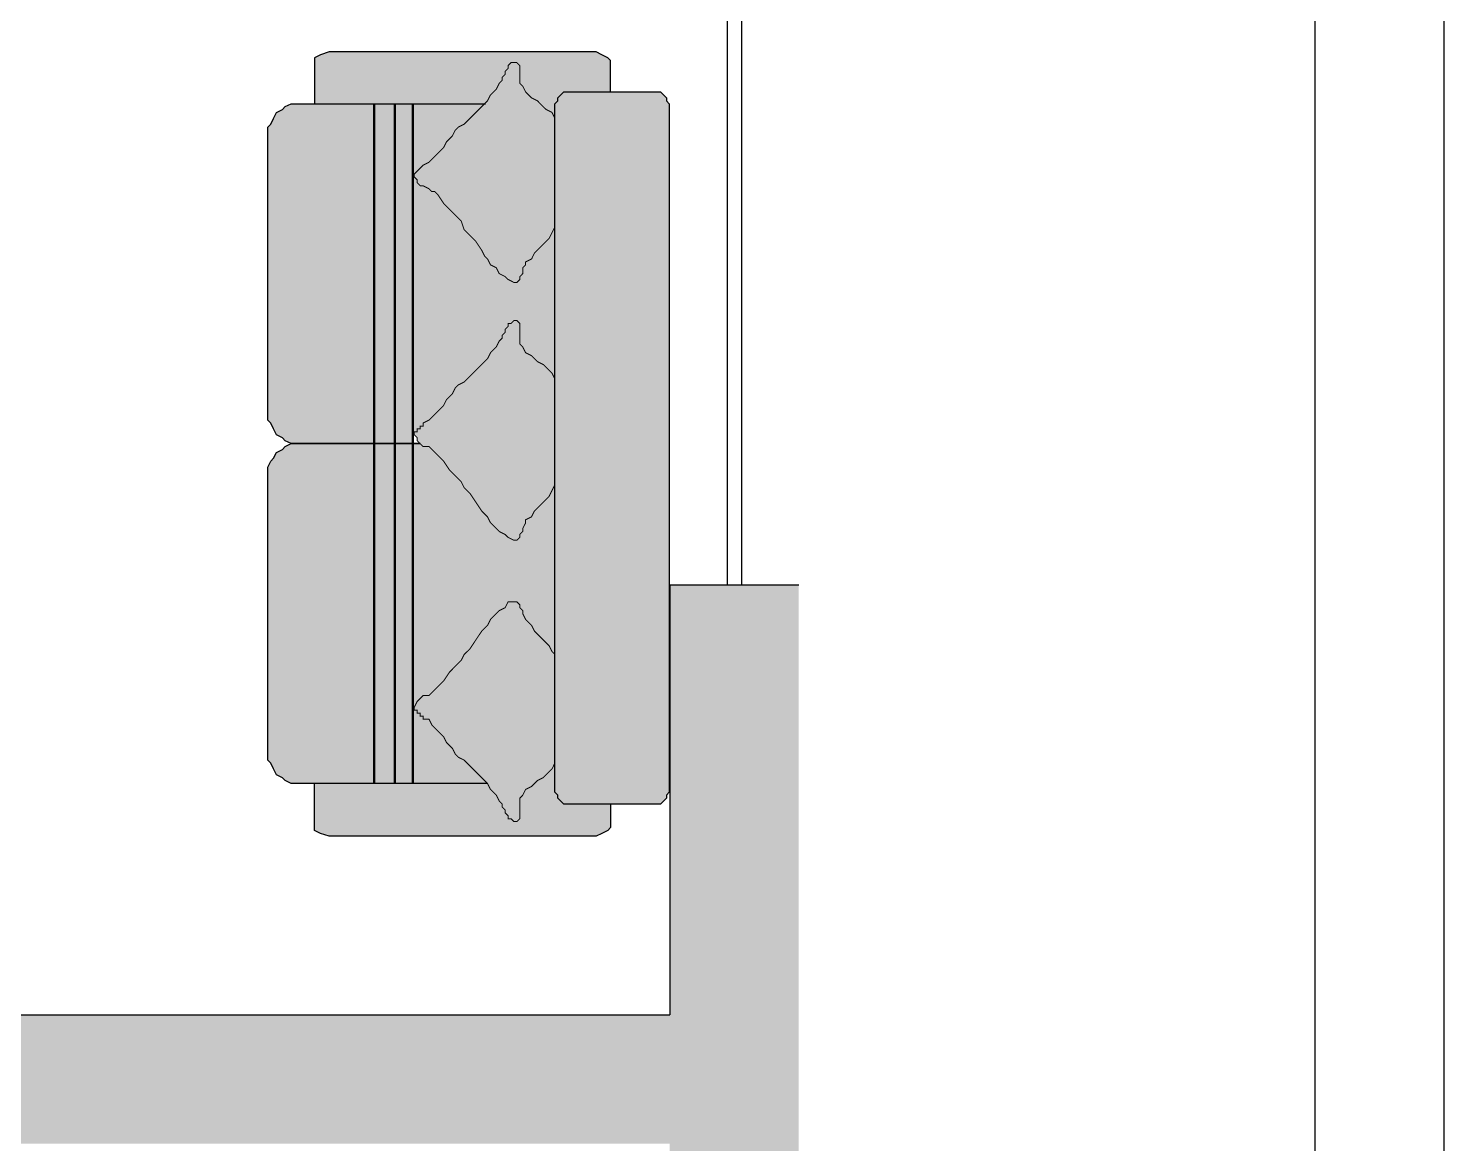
# Model space of a CAD drawing. Extents: x 11 to 612, y 7 to 1092.
# Drawn here: x 511.8 to 610.5, y 503.6 to 581.4 of the extents above; entities that cross this region are included whole.
import ezdxf

# ---------------------------------------------------------------- set-up
doc = ezdxf.new("R2010")
doc.units = 0
doc.header["$MEASUREMENT"] = 0
for name, color, linetype in [('FURNITURE', 44, 'CONTINUOUS'), ('LINE', 7, 'CONTINUOUS'), ('WALLS', 7, 'CONTINUOUS'), ('WINDOWS', 140, 'CONTINUOUS')]:
    doc.layers.add(name, color=color, linetype=linetype)

# ---------------------------------------------------------------- blocks, each defined once
blk = doc.blocks.new('AFEDADSDF')
at = {"layer": 'FURNITURE'}
h = blk.add_hatch(color=251, dxfattribs=at)
h.dxf.hatch_style = 1
h.paths.add_polyline_path([(-12.753, 23.786), (-12.551, 23.988), (-12.348, 24.393), (-11.944, 24.798), (-11.741, 25.203), (-11.539, 25.405), (-11.539, 25.608), (-11.336, 25.81), (-11.336, 26.013), (-11.134, 26.215), (-11.134, 26.417), (-10.931, 26.62), (-10.729, 26.62), (-10.526, 26.62), (-10.324, 26.417), (-10.324, 26.215), (-10.324, 26.013), (-10.324, 25.608), (-10.324, 25.405), (-10.324, 25.203), (-10.122, 25), (-9.919, 24.596), (-9.514, 24.191), (-9.109, 23.988), (-8.705, 23.583), (-8.502, 23.381), (-8.097, 23.179), (-7.895, 22.774), (-7.895, 23.179), (-7.895, 23.381), (-7.895, 23.786), (-7.692, 23.988), (-7.692, 24.191), (-7.49, 24.393), (-7.288, 24.596), (-7.085, 24.596), (-4.049, 24.596), (-4.049, 26.759), (-4.251, 26.961), (-4.656, 27.164), (-5.061, 27.366), (-5.871, 27.366), (-22.672, 27.366), (-23.482, 27.366), (-24.089, 27.164), (-24.494, 26.961), (-24.494, 26.759), (-24.494, 23.786)])
h.paths.add_polyline_path([(0, 23.179), (0, 23.381), (0, 23.786), (-0.202, 23.988), (-0.202, 24.191), (-0.405, 24.393), (-0.607, 24.596), (-0.81, 24.596), (-7.085, 24.596), (-7.288, 24.596), (-7.49, 24.393), (-7.692, 24.191), (-7.692, 23.988), (-7.895, 23.786), (-7.895, 23.381), (-7.895, 23.179), (-7.895, -23.179), (-7.895, -23.381), (-7.895, -23.786), (-7.692, -23.988), (-7.692, -24.191), (-7.49, -24.393), (-7.288, -24.596), (-7.085, -24.596), (-0.81, -24.596), (-0.607, -24.596), (-0.405, -24.393), (-0.202, -24.191), (-0.202, -23.988), (0, -23.786), (0, -23.381), (0, -23.179)])
h.paths.add_polyline_path([(-5.871, -26.822), (-5.061, -26.822), (-4.656, -26.62), (-4.251, -26.417), (-4.049, -26.215), (-4.049, -24.596), (-7.085, -24.596), (-7.288, -24.596), (-7.49, -24.393), (-7.692, -24.191), (-7.692, -23.988), (-7.895, -23.786), (-7.895, -23.381), (-7.895, -23.179), (-7.895, -21.761), (-8.097, -22.166), (-8.502, -22.571), (-8.705, -22.774), (-9.109, -22.976), (-9.514, -23.381), (-9.919, -23.583), (-10.122, -23.988), (-10.324, -24.191), (-10.324, -24.596), (-10.324, -24.798), (-10.324, -25.203), (-10.324, -25.405), (-10.324, -25.608), (-10.526, -25.81), (-10.729, -25.81), (-10.931, -25.608), (-11.134, -25.608), (-11.134, -25.405), (-11.336, -25.203), (-11.336, -25), (-11.539, -24.798), (-11.539, -24.596), (-11.741, -24.393), (-11.944, -23.988), (-12.348, -23.583), (-12.551, -23.179), (-24.494, -23.179), (-24.494, -26.215), (-24.494, -26.417), (-24.089, -26.62), (-23.482, -26.822), (-22.672, -26.822)])
h = blk.add_hatch(color=52, dxfattribs=at)
h.dxf.hatch_style = 1
h.paths.add_polyline_path([(-7.895, 22.774), (-8.097, 23.179), (-8.502, 23.381), (-8.705, 23.583), (-9.109, 23.988), (-9.514, 24.191), (-9.919, 24.596), (-10.122, 25), (-10.324, 25.203), (-10.324, 25.405), (-10.324, 25.608), (-10.324, 26.013), (-10.324, 26.215), (-10.324, 26.417), (-10.526, 26.62), (-10.729, 26.62), (-10.931, 26.62), (-11.134, 26.417), (-11.134, 26.215), (-11.336, 26.013), (-11.336, 25.81), (-11.539, 25.608), (-11.539, 25.405), (-11.741, 25.203), (-11.944, 24.798), (-12.348, 24.393), (-12.551, 23.988), (-12.956, 23.583), (-13.361, 23.179), (-13.765, 22.774), (-14.17, 22.369), (-14.575, 22.166), (-14.778, 21.964), (-14.98, 21.559), (-15.385, 21.154), (-15.587, 20.749), (-15.992, 20.344), (-16.397, 19.94), (-16.599, 19.737), (-17.004, 19.535), (-17.207, 19.332), (-17.409, 19.13), (-17.612, 18.927), (-17.612, 18.725), (-17.409, 18.523), (-17.409, 18.32), (-17.207, 18.118), (-17.004, 18.118), (-16.599, 17.915), (-16.397, 17.713), (-16.195, 17.713), (-15.992, 17.51), (-15.587, 16.903), (-15.182, 16.498), (-14.778, 16.093), (-14.373, 15.689), (-14.17, 15.081), (-13.765, 14.676), (-13.361, 14.271), (-12.956, 13.664), (-12.753, 13.259), (-12.551, 13.057), (-12.348, 12.652), (-11.944, 12.45), (-11.741, 12.045), (-11.336, 11.842), (-11.134, 11.64), (-10.729, 11.437), (-10.526, 11.437), (-10.324, 11.64), (-10.324, 11.842), (-10.122, 12.045), (-10.122, 12.45), (-9.919, 12.652), (-9.919, 12.854), (-9.514, 13.057), (-9.312, 13.462), (-8.907, 13.867), (-8.705, 14.069), (-8.3, 14.474), (-8.097, 14.879), (-7.895, 15.284)])
h.paths.add_polyline_path([(-7.895, 4.757), (-8.097, 5.162), (-8.502, 5.567), (-8.705, 5.769), (-9.109, 5.972), (-9.514, 6.377), (-9.919, 6.579), (-10.122, 6.984), (-10.324, 7.186), (-10.324, 7.591), (-10.324, 7.794), (-10.324, 8.199), (-10.324, 8.401), (-10.324, 8.603), (-10.526, 8.806), (-10.729, 8.806), (-10.931, 8.603), (-11.134, 8.603), (-11.134, 8.401), (-11.336, 8.199), (-11.336, 7.996), (-11.539, 7.794), (-11.539, 7.591), (-11.741, 7.389), (-11.944, 6.984), (-12.348, 6.579), (-12.551, 6.174), (-12.956, 5.769), (-13.361, 5.364), (-13.765, 4.96), (-14.17, 4.555), (-14.575, 4.352), (-14.778, 4.15), (-14.98, 3.745), (-15.385, 3.34), (-15.587, 2.935), (-15.992, 2.53), (-16.397, 2.126), (-16.599, 1.923), (-17.004, 1.721), (-17.004, 1.518), (-17.207, 1.518), (-17.207, 1.316), (-17.409, 1.316), (-17.409, 1.113), (-17.612, 1.113), (-17.612, 0.911), (-17.409, 0.709), (-17.409, 0.506), (-17.207, 0.304), (-17.004, 0.101), (-16.599, 0.101), (-16.397, -0.101), (-16.195, -0.304), (-15.992, -0.506), (-15.587, -0.911), (-15.182, -1.518), (-14.778, -1.923), (-14.373, -2.328), (-14.17, -2.733), (-13.765, -3.138), (-13.361, -3.745), (-12.956, -4.352), (-12.753, -4.555), (-12.551, -4.757), (-12.348, -5.162), (-11.944, -5.567), (-11.741, -5.769), (-11.336, -5.972), (-11.134, -6.174), (-10.729, -6.377), (-10.526, -6.377), (-10.324, -6.174), (-10.324, -5.972), (-10.122, -5.769), (-10.122, -5.567), (-9.919, -5.162), (-9.919, -4.96), (-9.514, -4.757), (-9.312, -4.352), (-8.907, -3.947), (-8.705, -3.745), (-8.3, -3.34), (-8.097, -2.935), (-7.895, -2.53)])
h.paths.add_polyline_path([(-7.895, -14.271), (-8.097, -14.069), (-8.3, -13.664), (-8.705, -13.259), (-8.907, -13.057), (-9.312, -12.652), (-9.514, -12.247), (-9.919, -11.842), (-10.122, -11.437), (-10.122, -11.235), (-10.324, -11.033), (-10.324, -10.83), (-10.526, -10.628), (-10.729, -10.628), (-11.134, -10.628), (-11.336, -11.033), (-11.741, -11.235), (-11.944, -11.437), (-12.348, -11.842), (-12.551, -12.247), (-12.753, -12.45), (-12.956, -12.652), (-13.361, -13.259), (-13.765, -13.867), (-14.17, -14.271), (-14.373, -14.676), (-14.778, -15.081), (-15.182, -15.486), (-15.587, -16.093), (-15.992, -16.498), (-16.195, -16.701), (-16.397, -16.903), (-16.599, -17.106), (-17.004, -17.106), (-17.207, -17.308), (-17.409, -17.51), (-17.612, -17.915), (-17.612, -18.118), (-17.409, -18.118), (-17.409, -18.32), (-17.207, -18.32), (-17.207, -18.523), (-17.004, -18.523), (-17.004, -18.725), (-16.599, -18.725), (-16.397, -19.13), (-15.992, -19.535), (-15.587, -19.94), (-15.385, -20.344), (-14.98, -20.749), (-14.778, -21.154), (-14.575, -21.357), (-14.17, -21.559), (-13.765, -21.964), (-13.361, -22.369), (-12.956, -22.774), (-12.551, -23.179), (-12.348, -23.583), (-11.944, -23.988), (-11.741, -24.393), (-11.539, -24.596), (-11.539, -24.798), (-11.336, -25), (-11.336, -25.203), (-11.134, -25.405), (-11.134, -25.608), (-10.931, -25.608), (-10.729, -25.81), (-10.526, -25.81), (-10.324, -25.608), (-10.324, -25.405), (-10.324, -25.203), (-10.324, -24.798), (-10.324, -24.596), (-10.324, -24.191), (-10.122, -23.988), (-9.919, -23.583), (-9.514, -23.381), (-9.109, -22.976), (-8.705, -22.774), (-8.502, -22.571), (-8.097, -22.166), (-7.895, -21.761)])
h = blk.add_hatch(color=251, dxfattribs=at)
h.dxf.hatch_style = 1
h.paths.add_polyline_path([(-20.417, 23.786), (-25.709, 23.786), (-26.114, 23.786), (-26.519, 23.583), (-26.721, 23.381), (-27.126, 23.179), (-27.328, 22.774), (-27.531, 22.369), (-27.733, 22.166), (-27.733, 21.559), (-27.733, 2.53), (-27.733, 1.923), (-27.531, 1.721), (-27.328, 1.316), (-27.126, 0.911), (-26.721, 0.709), (-26.519, 0.506), (-26.114, 0.304), (-25.709, 0.304), (-20.417, 0.304)])
h.paths.add_polyline_path([(-18.985, 23.786), (-20.348, 23.786), (-20.348, 0.304), (-18.985, 0.304)])
h.paths.add_polyline_path([(-17.739, 23.786), (-18.916, 23.786), (-18.916, 0.304), (-17.739, 0.304)])
h.paths.add_polyline_path([(-11.741, 12.045), (-11.944, 12.45), (-12.348, 12.652), (-12.551, 13.057), (-12.753, 13.259), (-12.956, 13.664), (-13.361, 14.271), (-13.765, 14.676), (-14.17, 15.081), (-14.373, 15.689), (-14.778, 16.093), (-15.182, 16.498), (-15.587, 16.903), (-15.992, 17.51), (-16.195, 17.713), (-16.397, 17.713), (-16.599, 17.915), (-17.004, 18.118), (-17.207, 18.118), (-17.409, 18.32), (-17.409, 18.523), (-17.612, 18.725), (-17.612, 18.927), (-17.409, 19.13), (-17.207, 19.332), (-17.004, 19.535), (-16.599, 19.737), (-16.397, 19.94), (-15.992, 20.344), (-15.587, 20.749), (-15.385, 21.154), (-14.98, 21.559), (-14.778, 21.964), (-14.575, 22.166), (-14.17, 22.369), (-13.765, 22.774), (-13.361, 23.179), (-12.956, 23.583), (-12.753, 23.786), (-17.67, 23.786), (-17.67, 1.113), (-17.409, 1.113), (-17.409, 1.316), (-17.207, 1.316), (-17.207, 1.518), (-17.004, 1.518), (-17.004, 1.721), (-16.599, 1.923), (-16.397, 2.126), (-15.992, 2.53), (-15.587, 2.935), (-15.385, 3.34), (-14.98, 3.745), (-14.778, 4.15), (-14.575, 4.352), (-14.17, 4.555), (-13.765, 4.96), (-13.361, 5.364), (-12.956, 5.769), (-12.551, 6.174), (-12.348, 6.579), (-11.944, 6.984), (-11.741, 7.389), (-11.539, 7.591), (-11.539, 7.794), (-11.336, 7.996), (-11.336, 8.199), (-11.134, 8.401), (-11.134, 8.603), (-10.931, 8.603), (-10.729, 8.806), (-10.526, 8.806), (-10.324, 8.603), (-10.324, 8.401), (-10.324, 8.199), (-10.324, 7.794), (-10.324, 7.591), (-10.324, 7.186), (-10.122, 6.984), (-9.919, 6.579), (-9.514, 6.377), (-9.109, 5.972), (-8.705, 5.769), (-8.502, 5.567), (-8.097, 5.162), (-7.895, 4.757), (-7.895, 15.284), (-8.097, 14.879), (-8.3, 14.474), (-8.705, 14.069), (-8.907, 13.867), (-9.312, 13.462), (-9.514, 13.057), (-9.919, 12.854), (-9.919, 12.652), (-10.122, 12.45), (-10.122, 12.045), (-10.324, 11.842), (-10.324, 11.64), (-10.526, 11.437), (-10.729, 11.437), (-11.134, 11.64), (-11.336, 11.842)])
h.paths.add_polyline_path([(-7.895, -2.53), (-8.097, -2.935), (-8.3, -3.34), (-8.705, -3.745), (-8.907, -3.947), (-9.312, -4.352), (-9.514, -4.757), (-9.919, -4.96), (-9.919, -5.162), (-10.122, -5.567), (-10.122, -5.769), (-10.324, -5.972), (-10.324, -6.174), (-10.526, -6.377), (-10.729, -6.377), (-11.134, -6.174), (-11.336, -5.972), (-11.741, -5.769), (-11.944, -5.567), (-12.348, -5.162), (-12.551, -4.757), (-12.753, -4.555), (-12.956, -4.352), (-13.361, -3.745), (-13.765, -3.138), (-14.17, -2.733), (-14.373, -2.328), (-14.778, -1.923), (-15.182, -1.518), (-15.587, -0.911), (-15.992, -0.506), (-16.195, -0.304), (-16.397, -0.101), (-16.599, 0.101), (-17.004, 0.101), (-17.207, 0.304), (-17.67, 0.304), (-17.67, -18.118), (-17.612, -18.118), (-17.612, -17.915), (-17.409, -17.51), (-17.207, -17.308), (-17.004, -17.106), (-16.599, -17.106), (-16.397, -16.903), (-16.195, -16.701), (-15.992, -16.498), (-15.587, -16.093), (-15.182, -15.486), (-14.778, -15.081), (-14.373, -14.676), (-14.17, -14.271), (-13.765, -13.867), (-13.361, -13.259), (-12.956, -12.652), (-12.753, -12.45), (-12.551, -12.247), (-12.348, -11.842), (-11.944, -11.437), (-11.741, -11.235), (-11.336, -11.033), (-11.134, -10.628), (-10.729, -10.628), (-10.526, -10.628), (-10.324, -10.83), (-10.324, -11.033), (-10.122, -11.235), (-10.122, -11.437), (-9.919, -11.842), (-9.514, -12.247), (-9.312, -12.652), (-8.907, -13.057), (-8.705, -13.259), (-8.3, -13.664), (-8.097, -14.069), (-7.895, -14.271)])
h.paths.add_polyline_path([(-13.361, -22.369), (-13.765, -21.964), (-14.17, -21.559), (-14.575, -21.357), (-14.778, -21.154), (-14.98, -20.749), (-15.385, -20.344), (-15.587, -19.94), (-15.992, -19.535), (-16.397, -19.13), (-16.599, -18.725), (-17.004, -18.725), (-17.004, -18.523), (-17.207, -18.523), (-17.207, -18.32), (-17.409, -18.32), (-17.409, -18.118), (-17.67, -18.118), (-17.67, -23.179), (-12.551, -23.179), (-12.956, -22.774)])
h.paths.add_polyline_path([(-17.739, 0.304), (-18.916, 0.304), (-18.916, -23.179), (-17.739, -23.179)])
h.paths.add_polyline_path([(-18.985, 0.304), (-20.348, 0.304), (-20.348, -23.179), (-18.985, -23.179)])
h = blk.add_hatch(color=251, dxfattribs=at)
h.dxf.hatch_style = 1
h.paths.add_polyline_path([(-20.417, 0.304), (-25.709, 0.304), (-26.114, 0.304), (-26.519, 0.101), (-26.721, -0.101), (-27.126, -0.304), (-27.328, -0.709), (-27.531, -0.911), (-27.733, -1.316), (-27.733, -1.923), (-27.733, -20.952), (-27.733, -21.559), (-27.531, -21.761), (-27.328, -22.166), (-27.126, -22.571), (-26.721, -22.774), (-26.519, -22.976), (-26.114, -23.179), (-25.709, -23.179), (-20.417, -23.179)])
at = {"layer": 'FURNITURE', "color": 7}
for p, q in [((-24.089, 27.164), (-24.494, 26.961)), ((-24.494, 26.961), (-24.494, 26.759)), ((-24.494, 26.759), (-24.494, 23.786)), ((-23.482, 27.366), (-24.089, 27.164)), ((-22.672, 27.366), (-23.482, 27.366)), ((-5.871, 27.366), (-22.672, 27.366)), ((-5.061, 27.366), (-5.871, 27.366)), ((-4.656, 27.164), (-5.061, 27.366)), ((-4.251, 26.961), (-4.656, 27.164)), ((-4.049, 26.759), (-4.251, 26.961)), ((-4.049, 24.596), (-4.049, 26.759)), ((-7.49, 24.393), (-7.288, 24.596)), ((-7.288, 24.596), (-7.085, 24.596)), ((-7.085, 24.596), (-0.81, 24.596)), ((-0.81, 24.596), (-0.607, 24.596)), ((-0.607, 24.596), (-0.405, 24.393)), ((-26.721, 23.381), (-26.519, 23.583)), ((-26.519, 23.583), (-26.114, 23.786)), ((-26.114, 23.786), (-25.709, 23.786)), ((-25.709, 23.786), (-12.689, 23.786)), ((-20.417, -23.179), (-20.417, 23.786)), ((-20.348, -23.179), (-20.348, 23.786)), ((-18.985, -23.179), (-18.985, 23.786)), ((-18.916, -23.179), (-18.916, 23.786)), ((-17.739, -23.179), (-17.739, 23.786)), ((-17.67, -23.179), (-17.67, 23.786)), ((-7.895, 23.786), (-7.692, 23.988)), ((-7.895, 23.381), (-7.895, 23.786)), ((-7.692, 24.191), (-7.49, 24.393)), ((-7.692, 23.988), (-7.692, 24.191)), ((-7.49, 24.393), (-7.49, 24.393)), ((-0.405, 24.393), (-0.405, 24.393)), ((-0.405, 24.393), (-0.202, 24.191)), ((-0.202, 24.191), (-0.202, 23.988)), ((-0.202, 23.988), (0, 23.786)), ((0, 23.786), (0, 23.381)), ((-27.531, 22.369), (-27.328, 22.774)), ((-27.328, 22.774), (-27.126, 23.179)), ((-27.126, 23.179), (-26.721, 23.381)), ((-7.895, 23.179), (-7.895, 23.381)), ((-7.895, -23.179), (-7.895, 23.179)), ((0, 23.381), (0, 23.179)), ((0, 23.179), (0, -23.179)), ((-27.733, 22.166), (-27.531, 22.369)), ((-27.733, 21.559), (-27.733, 22.166)), ((-27.733, 2.53), (-27.733, 21.559)), ((-27.733, 1.923), (-27.733, 2.53)), ((-27.531, 1.721), (-27.733, 1.923)), ((-27.328, 1.316), (-27.531, 1.721)), ((-27.126, 0.911), (-27.328, 1.316)), ((-26.721, 0.709), (-27.126, 0.911)), ((-26.519, 0.506), (-26.721, 0.709)), ((-26.721, -0.101), (-26.519, 0.101)), ((-26.114, 0.304), (-26.519, 0.506)), ((-26.519, 0.101), (-26.114, 0.304)), ((-25.709, 0.304), (-26.114, 0.304)), ((-26.114, 0.304), (-25.709, 0.304)), ((-17.207, 0.304), (-25.709, 0.304)), ((-25.709, 0.304), (-17.207, 0.304)), ((-27.733, -1.316), (-27.531, -0.911)), ((-27.531, -0.911), (-27.328, -0.709)), ((-27.328, -0.709), (-27.126, -0.304)), ((-27.126, -0.304), (-26.721, -0.101)), ((-27.733, -1.923), (-27.733, -1.316)), ((-27.733, -20.952), (-27.733, -1.923)), ((-27.733, -21.559), (-27.733, -20.952)), ((-27.531, -21.761), (-27.733, -21.559)), ((-27.328, -22.166), (-27.531, -21.761)), ((-27.126, -22.571), (-27.328, -22.166)), ((-26.721, -22.774), (-27.126, -22.571)), ((-26.519, -22.976), (-26.721, -22.774)), ((-26.114, -23.179), (-26.519, -22.976)), ((-25.709, -23.179), (-26.114, -23.179)), ((-12.551, -23.179), (-25.709, -23.179)), ((-24.494, -26.215), (-24.494, -23.179)), ((-7.895, -23.381), (-7.895, -23.179)), ((-7.895, -23.786), (-7.895, -23.381)), ((0, -23.179), (0, -23.381)), ((0, -23.381), (0, -23.786)), ((-7.692, -23.988), (-7.895, -23.786)), ((-7.692, -24.191), (-7.692, -23.988)), ((-7.49, -24.393), (-7.692, -24.191)), ((-7.288, -24.596), (-7.49, -24.393)), ((-7.49, -24.393), (-7.49, -24.393)), ((-0.405, -24.393), (-0.607, -24.596)), ((-0.202, -24.191), (-0.405, -24.393)), ((-0.405, -24.393), (-0.405, -24.393)), ((0, -23.786), (-0.202, -23.988)), ((-0.202, -23.988), (-0.202, -24.191)), ((-7.085, -24.596), (-7.288, -24.596)), ((-0.81, -24.596), (-7.085, -24.596)), ((-4.049, -24.596), (-4.049, -26.215)), ((-0.607, -24.596), (-0.81, -24.596)), ((-24.494, -26.417), (-24.494, -26.215)), ((-4.049, -26.215), (-4.251, -26.417)), ((-24.089, -26.62), (-24.494, -26.417)), ((-23.482, -26.822), (-24.089, -26.62)), ((-22.672, -26.822), (-23.482, -26.822)), ((-5.871, -26.822), (-22.672, -26.822)), ((-5.061, -26.822), (-5.871, -26.822)), ((-4.656, -26.62), (-5.061, -26.822)), ((-4.251, -26.417), (-4.656, -26.62))]:
    blk.add_line(p, q, dxfattribs=at)
at = {"layer": 'FURNITURE', "color": 7, "const_width": 0.069}
for points in [[(-17.004, 19.535), (-16.599, 19.737), (-16.397, 19.94), (-15.992, 20.344), (-15.587, 20.749), (-15.385, 21.154), (-14.98, 21.559), (-14.778, 21.964), (-14.575, 22.166), (-14.17, 22.369), (-13.765, 22.774), (-13.361, 23.179), (-12.956, 23.583), (-12.551, 23.988), (-12.348, 24.393), (-11.944, 24.798), (-11.741, 25.203), (-11.539, 25.405), (-11.539, 25.608), (-11.336, 25.81), (-11.336, 26.013), (-11.134, 26.215), (-11.134, 26.417), (-10.931, 26.62), (-10.729, 26.62), (-10.526, 26.62), (-10.324, 26.417), (-10.324, 26.215), (-10.324, 26.013), (-10.324, 25.608), (-10.324, 25.405), (-10.324, 25.203), (-10.122, 25), (-9.919, 24.596), (-9.514, 24.191), (-9.109, 23.988), (-8.705, 23.583), (-8.502, 23.381), (-8.097, 23.179), (-7.895, 22.774), (-7.895, 22.166), (-7.895, 15.689), (-7.895, 15.284), (-8.097, 14.879), (-8.3, 14.474), (-8.705, 14.069), (-8.907, 13.867), (-9.312, 13.462), (-9.514, 13.057), (-9.919, 12.854), (-9.919, 12.652), (-10.122, 12.45), (-10.122, 12.045), (-10.324, 11.842), (-10.324, 11.64), (-10.526, 11.437), (-10.526, 11.437), (-10.729, 11.437), (-11.134, 11.64), (-11.336, 11.842), (-11.741, 12.045), (-11.944, 12.45), (-12.348, 12.652), (-12.551, 13.057), (-12.753, 13.259), (-12.956, 13.664), (-13.361, 14.271), (-13.765, 14.676), (-14.17, 15.081), (-14.373, 15.689), (-14.778, 16.093), (-15.182, 16.498), (-15.587, 16.903), (-15.992, 17.51), (-16.195, 17.713), (-16.397, 17.713), (-16.599, 17.915), (-17.004, 18.118), (-17.207, 18.118), (-17.409, 18.32), (-17.409, 18.523), (-17.612, 18.725), (-17.612, 18.725), (-17.612, 18.927), (-17.409, 19.13), (-17.409, 19.13), (-17.207, 19.332), (-17.207, 19.332), (-17.004, 19.535), (-17.004, 19.535)], [(-17.004, 1.721), (-16.599, 1.923), (-16.397, 2.126), (-15.992, 2.53), (-15.587, 2.935), (-15.385, 3.34), (-14.98, 3.745), (-14.778, 4.15), (-14.575, 4.352), (-14.17, 4.555), (-13.765, 4.96), (-13.361, 5.364), (-12.956, 5.769), (-12.551, 6.174), (-12.348, 6.579), (-11.944, 6.984), (-11.741, 7.389), (-11.539, 7.591), (-11.539, 7.794), (-11.336, 7.996), (-11.336, 8.199), (-11.134, 8.401), (-11.134, 8.603), (-10.931, 8.603), (-10.729, 8.806), (-10.526, 8.806), (-10.324, 8.603), (-10.324, 8.401), (-10.324, 8.199), (-10.324, 7.794), (-10.324, 7.591), (-10.324, 7.186), (-10.122, 6.984), (-9.919, 6.579), (-9.514, 6.377), (-9.109, 5.972), (-8.705, 5.769), (-8.502, 5.567), (-8.097, 5.162), (-7.895, 4.757), (-7.895, 4.352), (-7.895, -2.328), (-7.895, -2.53), (-8.097, -2.935), (-8.3, -3.34), (-8.705, -3.745), (-8.907, -3.947), (-9.312, -4.352), (-9.514, -4.757), (-9.919, -4.96), (-9.919, -5.162), (-10.122, -5.567), (-10.122, -5.769), (-10.324, -5.972), (-10.324, -6.174), (-10.526, -6.377), (-10.526, -6.377), (-10.729, -6.377), (-11.134, -6.174), (-11.336, -5.972), (-11.741, -5.769), (-11.944, -5.567), (-12.348, -5.162), (-12.551, -4.757), (-12.753, -4.555), (-12.956, -4.352), (-13.361, -3.745), (-13.765, -3.138), (-14.17, -2.733), (-14.373, -2.328), (-14.778, -1.923), (-15.182, -1.518), (-15.587, -0.911), (-15.992, -0.506), (-16.195, -0.304), (-16.397, -0.101), (-16.599, 0.101), (-17.004, 0.101), (-17.207, 0.304), (-17.409, 0.506), (-17.409, 0.709), (-17.612, 0.911), (-17.612, 0.911), (-17.612, 1.113), (-17.409, 1.113), (-17.409, 1.316), (-17.207, 1.316), (-17.207, 1.518), (-17.004, 1.518), (-17.004, 1.721)], [(-17.004, -18.725), (-16.599, -18.725), (-16.397, -19.13), (-15.992, -19.535), (-15.587, -19.94), (-15.385, -20.344), (-14.98, -20.749), (-14.778, -21.154), (-14.575, -21.357), (-14.17, -21.559), (-13.765, -21.964), (-13.361, -22.369), (-12.956, -22.774), (-12.551, -23.179), (-12.348, -23.583), (-11.944, -23.988), (-11.741, -24.393), (-11.539, -24.596), (-11.539, -24.798), (-11.336, -25), (-11.336, -25.203), (-11.134, -25.405), (-11.134, -25.608), (-10.931, -25.608), (-10.729, -25.81), (-10.526, -25.81), (-10.324, -25.608), (-10.324, -25.405), (-10.324, -25.203), (-10.324, -24.798), (-10.324, -24.596), (-10.324, -24.191), (-10.122, -23.988), (-9.919, -23.583), (-9.514, -23.381), (-9.109, -22.976), (-8.705, -22.774), (-8.502, -22.571), (-8.097, -22.166), (-7.895, -21.761), (-7.895, -21.357), (-7.895, -14.676), (-7.895, -14.271), (-8.097, -14.069), (-8.3, -13.664), (-8.705, -13.259), (-8.907, -13.057), (-9.312, -12.652), (-9.514, -12.247), (-9.919, -11.842), (-9.919, -11.842), (-10.122, -11.437), (-10.122, -11.235), (-10.324, -11.033), (-10.324, -10.83), (-10.526, -10.628), (-10.526, -10.628), (-10.729, -10.628), (-11.134, -10.628), (-11.336, -11.033), (-11.741, -11.235), (-11.944, -11.437), (-12.348, -11.842), (-12.551, -12.247), (-12.753, -12.45), (-12.956, -12.652), (-13.361, -13.259), (-13.765, -13.867), (-14.17, -14.271), (-14.373, -14.676), (-14.778, -15.081), (-15.182, -15.486), (-15.587, -16.093), (-15.992, -16.498), (-16.195, -16.701), (-16.397, -16.903), (-16.599, -17.106), (-17.004, -17.106), (-17.207, -17.308), (-17.409, -17.51), (-17.409, -17.51), (-17.612, -17.915), (-17.612, -17.915), (-17.612, -18.118), (-17.409, -18.118), (-17.409, -18.32), (-17.207, -18.32), (-17.207, -18.523), (-17.004, -18.523), (-17.004, -18.725)]]:
    blk.add_lwpolyline(points, dxfattribs=at)

msp = doc.modelspace()

# ---------------------------------------------------------------- hatches: boundary and pattern name
at = {"layer": 'LINE'}
h = msp.add_hatch(color=6, dxfattribs=at)
h.paths.add_polyline_path([(402.025, 1042.08), (393.025, 1042.08), (393.025, 994.08), (349.525, 994.08), (349.525, 989.58), (406.525, 989.58), (406.525, 998.58), (402.025, 998.58)])
h.paths.add_polyline_path([(249.025, 845.58), (244.525, 845.58), (244.525, 724.08), (249.025, 724.08), (249.025, 787.08), (259.525, 787.08), (259.525, 791.58), (249.025, 791.58)], flags=17)
h.paths.add_polyline_path([(201.025, 269.58), (205.525, 269.58), (205.525, 278.58), (201.025, 278.58), (201.025, 355.08), (196.525, 355.08), (196.525, 245.58), (144.025, 245.58), (144.025, 236.58), (201.025, 236.58)])
h.paths.add_polyline_path([(64.525, 275.58), (55.525, 275.58), (55.525, 236.58), (82.525, 236.58), (82.525, 245.58), (64.525, 245.58)])
h.paths.add_polyline_path([(201.025, 439.08), (196.525, 439.08), (196.525, 410.58), (64.525, 410.58), (64.525, 451.08), (55.525, 451.08), (55.525, 371.58), (64.525, 371.58), (64.525, 401.58), (196.525, 401.58), (196.525, 397.08), (201.025, 397.08)])
h.paths.add_polyline_path([(205.525, 512.58), (64.525, 512.58), (64.525, 542.58), (55.525, 542.58), (55.525, 499.08), (64.525, 499.08), (64.525, 503.58), (196.525, 503.58), (196.525, 481.08), (201.025, 481.08), (201.025, 503.58), (205.525, 503.58)])
h.paths.add_polyline_path([(64.525, 713.58), (55.525, 713.58), (55.525, 638.58), (64.525, 638.58), (64.525, 668.58), (249.025, 668.58), (249.025, 682.08), (244.525, 682.08), (244.525, 677.58), (64.525, 677.58)])
h.paths.add_polyline_path([(69.025, 998.58), (55.525, 998.58), (55.525, 785.58), (64.525, 785.58), (64.525, 821.58), (93.025, 821.58), (93.025, 830.58), (64.525, 830.58), (64.525, 989.58), (69.025, 989.58)])
h.paths.add_polyline_path([(156.025, 998.58), (105.025, 998.58), (105.025, 989.58), (127.525, 989.58), (127.525, 830.58), (123.025, 830.58), (123.025, 821.58), (132.025, 821.58), (132.025, 989.58), (156.025, 989.58)])
h.paths.add_polyline_path([(228.025, 1042.08), (219.025, 1042.08), (219.025, 998.58), (214.525, 998.58), (214.525, 989.58), (271.525, 989.58), (271.525, 994.08), (228.025, 994.08)])
h.paths.add_polyline_path([(516.025, 998.58), (465.025, 998.58), (465.025, 989.58), (489.025, 989.58), (489.025, 821.58), (498.025, 821.58), (498.025, 830.58), (493.525, 830.58), (493.525, 989.58), (516.025, 989.58)])
h.paths.add_polyline_path([(376.525, 845.58), (372.025, 845.58), (372.025, 791.58), (361.525, 791.58), (361.525, 787.08), (372.025, 787.08), (372.025, 724.08), (376.525, 724.08)], flags=17)
h.paths.add_polyline_path([(565.525, 713.58), (556.525, 713.58), (556.525, 677.58), (376.525, 677.58), (376.525, 682.08), (372.025, 682.08), (372.025, 668.58), (556.525, 668.58), (556.525, 638.58), (565.525, 638.58)])
h.paths.add_polyline_path([(565.525, 998.58), (552.025, 998.58), (552.025, 989.58), (556.525, 989.58), (556.525, 830.58), (528.025, 830.58), (528.025, 821.58), (556.525, 821.58), (556.525, 785.58), (565.525, 785.58)])
h.paths.add_polyline_path([(565.525, 542.58), (556.525, 542.58), (556.525, 512.58), (415.525, 512.58), (415.525, 503.58), (420.025, 503.58), (420.025, 481.08), (424.525, 481.08), (424.525, 503.58), (556.525, 503.58), (556.525, 499.08), (565.525, 499.08)])
h.paths.add_polyline_path([(565.525, 451.08), (556.525, 451.08), (556.525, 410.58), (424.525, 410.58), (424.525, 439.08), (420.025, 439.08), (420.025, 397.08), (424.525, 397.08), (424.525, 401.58), (556.525, 401.58), (556.525, 371.58), (565.525, 371.58)])
h.paths.add_polyline_path([(565.525, 275.58), (556.525, 275.58), (556.525, 245.58), (538.525, 245.58), (538.525, 236.58), (565.525, 236.58)])
h.paths.add_polyline_path([(477.025, 245.58), (424.525, 245.58), (424.525, 355.08), (420.025, 355.08), (420.025, 278.58), (415.525, 278.58), (415.525, 269.58), (420.025, 269.58), (420.025, 236.58), (477.025, 236.58)])
h.paths.add_polyline_path([(186.025, 86.58, 1), (174.025, 86.58, 1)])
h.paths.add_polyline_path([(447.025, 86.58, 1), (435.025, 86.58, 1)])

# ---------------------------------------------------------------- linework, layer by layer
msp.add_line((556.525, 542.58), (556.525, 512.58), dxfattribs=at)
at = {"layer": 'WALLS', "color": 8}
for p, q in [((610.525, 1091.58), (610.525, 11.58)), ((601.525, 1082.58), (601.525, 20.58))]:
    msp.add_line(p, q, dxfattribs=at)
at = {"layer": 'WALLS'}
for p, q in [((556.525, 542.58), (565.525, 542.58)), ((415.525, 512.58), (556.525, 512.58))]:
    msp.add_line(p, q, dxfattribs=at)
at = {"layer": 'WINDOWS'}
for p, q in [((560.525, 638.58), (560.525, 542.58)), ((561.525, 638.58), (561.525, 542.58))]:
    msp.add_line(p, q, dxfattribs=at)

# ---------------------------------------------------------------- block references
at = {"layer": 'FURNITURE', "xscale": 1.01016110429191, "yscale": 1.01016110429191, "zscale": 1.01016110429191}
msp.add_blockref('AFEDADSDF', (556.495, 552.128), dxfattribs=at)

doc.saveas('drawing.dxf')
